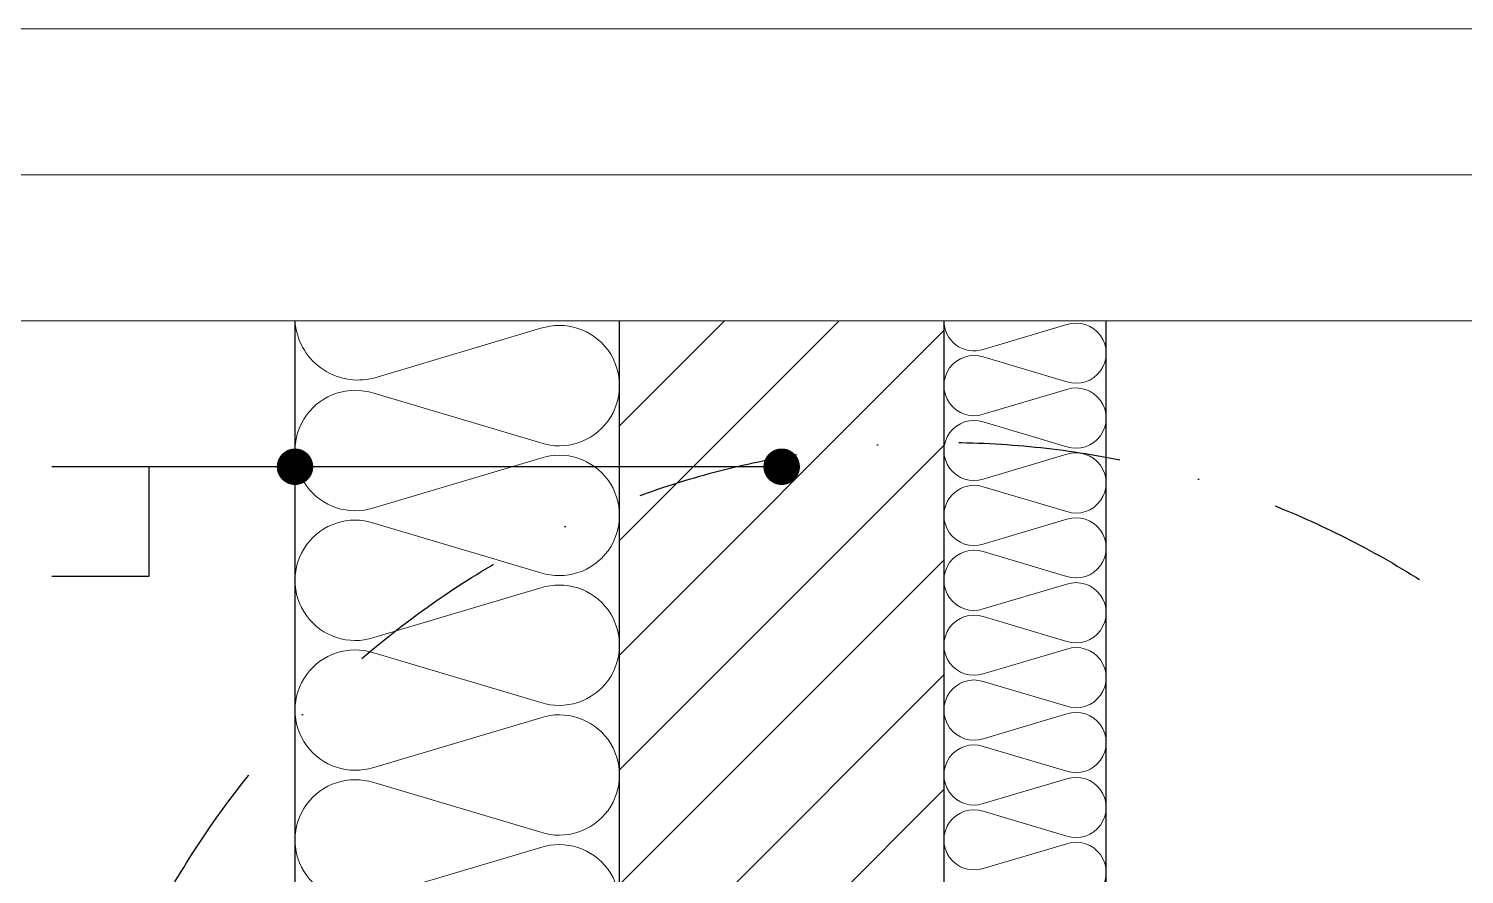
# Model space of a CAD drawing. Header units: millimetres. Extents: x 232323 to 272954, y -5343 to 8721.
# Drawn here: x 239449 to 240334, y 7973 to 8495 of the extents above; entities that cross this region are included whole.
import ezdxf

# ---------------------------------------------------------------- set-up
doc = ezdxf.new("R2010")
doc.units = ezdxf.units.MM
doc.header["$MEASUREMENT"] = 0
doc.linetypes.add('DASHDOTX2', pattern=[2, 1, -0.5, 0, -0.5])
for name, color, linetype, lineweight in [('A-MKXS-LEAD', 7, 'CONTINUOUS', 25), ('A-MKXS-MAK2', 3, 'DASHDOTX2', 25), ('A-WAXM-BLOC', 3, 'CONTINUOUS', 25), ('A-XXXX-FIN3', 4, 'CONTINUOUS', 25), ('A-XXXX-HATC', 8, 'CONTINUOUS', 18), ('A-XXXX-INSL2', 8, 'CONTINUOUS', 18)]:
    doc.layers.add(name, color=color, linetype=linetype, lineweight=lineweight)
doc.layers.add('A-XXXX-NPLT', color=144, linetype='CONTINUOUS', lineweight=15, plot=False)

msp = doc.modelspace()

# ---------------------------------------------------------------- hatches: boundary and pattern name
at = {"layer": 'A-XXXX-HATC'}
h = msp.add_hatch(dxfattribs=at)
h.set_pattern_fill('ANSI31', color=256, scale=400)
h.set_pattern_definition([(45, (600, 4927.364), (-35.355339, 35.355339), [])])
h.paths.add_polyline_path([(240013.32, 8314.55), (239813.32, 8314.55), (239813.32, 7394.55), (240013.32, 7394.55)])

# ---------------------------------------------------------------- linework, layer by layer
at = {"layer": 'A-MKXS-LEAD'}
for p, q in [((239913.32, 8224.55), (239463.32, 8224.55)), ((239523.32, 8157.05), (239523.32, 8224.55)), ((239463.32, 8157.05), (239523.32, 8157.05))]:
    msp.add_line(p, q, dxfattribs=at)
at = {"layer": 'A-MKXS-LEAD', "const_width": 11.25}
for points in [[(239618.94, 8224.55, -1), (239607.69, 8224.55, -1)], [(239918.94, 8224.55, -1), (239907.69, 8224.55, -1)]]:
    msp.add_lwpolyline(points, format="xyb", close=True, dxfattribs=at)
at = {"layer": 'A-MKXS-MAK2', "ltscale": 100}
msp.add_circle((240013.32, 7689.55), 550, dxfattribs=at)
at = {"layer": 'A-WAXM-BLOC'}
msp.add_lwpolyline([(240013.32, 8314.55), (240013.32, 7394.55), (239813.32, 7394.55), (239813.32, 8314.55)], dxfattribs=at)
at = {"layer": 'A-XXXX-FIN3'}
msp.add_line((239613.32, 7394.55), (239613.32, 8314.55), dxfattribs=at)
msp.add_lwpolyline([(240013.32, 7394.55), (240113.32, 7394.55), (240113.32, 8314.55)], dxfattribs=at)
at = {"layer": 'A-XXXX-INSL2'}
for points in [[(239764.84, 7919.23, 1.37259), (239764.84, 7989.87), (239661.8, 7959.23, -1.37259), (239661.8, 8029.87), (239764.84, 7999.23, 1.37259), (239764.84, 8069.87), (239661.8, 8039.23, -1.37259), (239661.8, 8109.87), (239764.84, 8079.23, 1.37259), (239764.84, 8149.87), (239661.8, 8119.23, -1.37259), (239661.8, 8189.87), (239764.84, 8159.23, 1.37259), (239764.84, 8229.87), (239661.8, 8199.23, -1.37259), (239661.8, 8269.87), (239764.84, 8239.23, 1.37259), (239764.84, 8309.87), (239661.8, 8279.23, -0.471828), (239613.32, 8314.55)], [(240013.32, 8314.55, 0.509267), (240037.56, 8296.89), (240089.08, 8312.21, -1.37259), (240089.08, 8276.89), (240037.56, 8292.21, 1.37259), (240037.56, 8256.89), (240089.08, 8272.21, -1.37259), (240089.08, 8236.89), (240037.56, 8252.21, 1.37259), (240037.56, 8216.89), (240089.08, 8232.21, -1.37259), (240089.08, 8196.89), (240037.56, 8212.21, 1.37259), (240037.56, 8176.89), (240089.08, 8192.21, -1.37259), (240089.08, 8156.89), (240037.56, 8172.21, 1.37259), (240037.56, 8136.89), (240089.08, 8152.21, -1.37259), (240089.08, 8116.89), (240037.56, 8132.21, 1.37259), (240037.56, 8096.89), (240089.08, 8112.21, -1.37259), (240089.08, 8076.89), (240037.56, 8092.21, 1.37259), (240037.56, 8056.89), (240089.08, 8072.21, -1.37259), (240089.08, 8036.89), (240037.56, 8052.21, 1.37259), (240037.56, 8016.89), (240089.08, 8032.21, -1.37259), (240089.08, 7996.89), (240037.56, 8012.21, 1.37259), (240037.56, 7976.89), (240089.08, 7992.21, -1.37259), (240089.08, 7956.89)]]:
    msp.add_lwpolyline(points, format="xyb", dxfattribs=at)
at = {"layer": 'A-XXXX-NPLT'}
for points in [[(240863.32, 3834.55), (239183.32, 3834.55), (239183.32, 8494.55), (240863.32, 8494.55)], [(240773.32, 3924.55), (239273.32, 3924.55), (239273.32, 8404.55), (240773.32, 8404.55)], [(240683.32, 4014.55), (239363.32, 4014.55), (239363.32, 8314.55), (240683.32, 8314.55)]]:
    msp.add_lwpolyline(points, close=True, dxfattribs=at)

doc.saveas('drawing.dxf')
